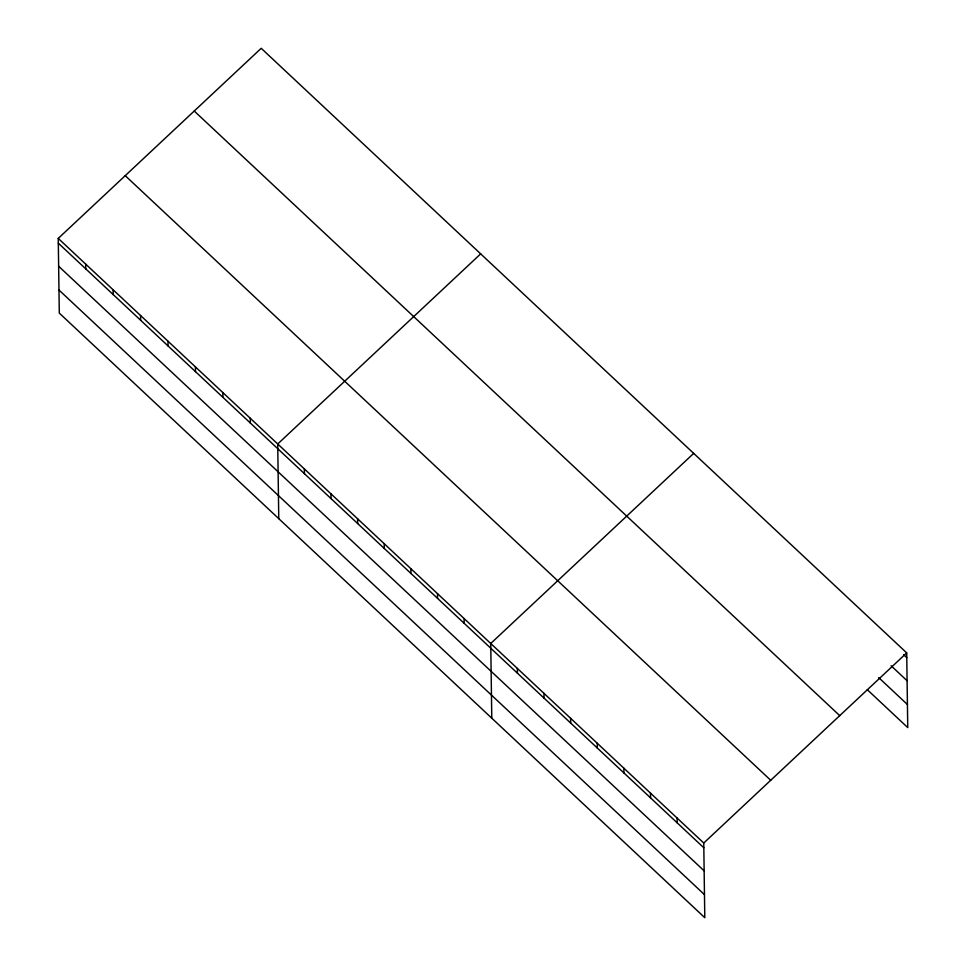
<?xml version="1.0" encoding="UTF-8"?>
<svg xmlns="http://www.w3.org/2000/svg" width="966" height="966" viewBox="0 0 966 966"><rect width="100%" height="100%" fill="white"/><g stroke="black" fill="none" stroke-linecap="round" stroke-linejoin="round"><path stroke-width="1.45" d="M58.25 238.409L703.755 843.016L704.794 917.7L59.3 313.105L58.25 238.409L261.206 48.3L906.7 652.895L907.75 727.591L867.275 689.676M480.67 253.865L277.725 443.974L278.763 518.67M693.685 453.38L490.74 643.489L491.779 718.185M703.755 843.016L906.7 652.895M903.572 654.658L906.772 657.653M891.111 665.767L907.086 680.728M878.662 677.577L907.424 704.504M194.238 111.042L839.732 715.637M125.23 175.679L770.723 780.274M58.322 243.166L703.816 847.774M58.648 266.254L704.142 870.849M58.974 290.029L704.468 894.625M677.13 818.069L677.19 822.827M650.492 793.134L650.565 797.892M623.867 768.187L623.939 772.945M597.242 743.252L597.314 748.01M570.616 718.318L570.689 723.075M543.991 693.371L544.051 698.128M517.365 668.436L517.426 673.193M464.115 618.554L464.175 623.312M437.489 593.619L437.55 598.377M410.852 568.672L410.924 573.43M384.226 543.737L384.299 548.495M357.601 518.802L357.674 523.548M330.976 493.855L331.048 498.613M304.35 468.921L304.423 473.678M250.291 418.278L250.351 423.036M222.856 392.582L222.929 397.34M195.422 366.887L195.494 371.644M167.987 341.191L168.06 345.949M140.553 315.496L140.625 320.253M113.119 289.8L113.191 294.558M85.684 264.104L85.757 268.862"/></g></svg>
